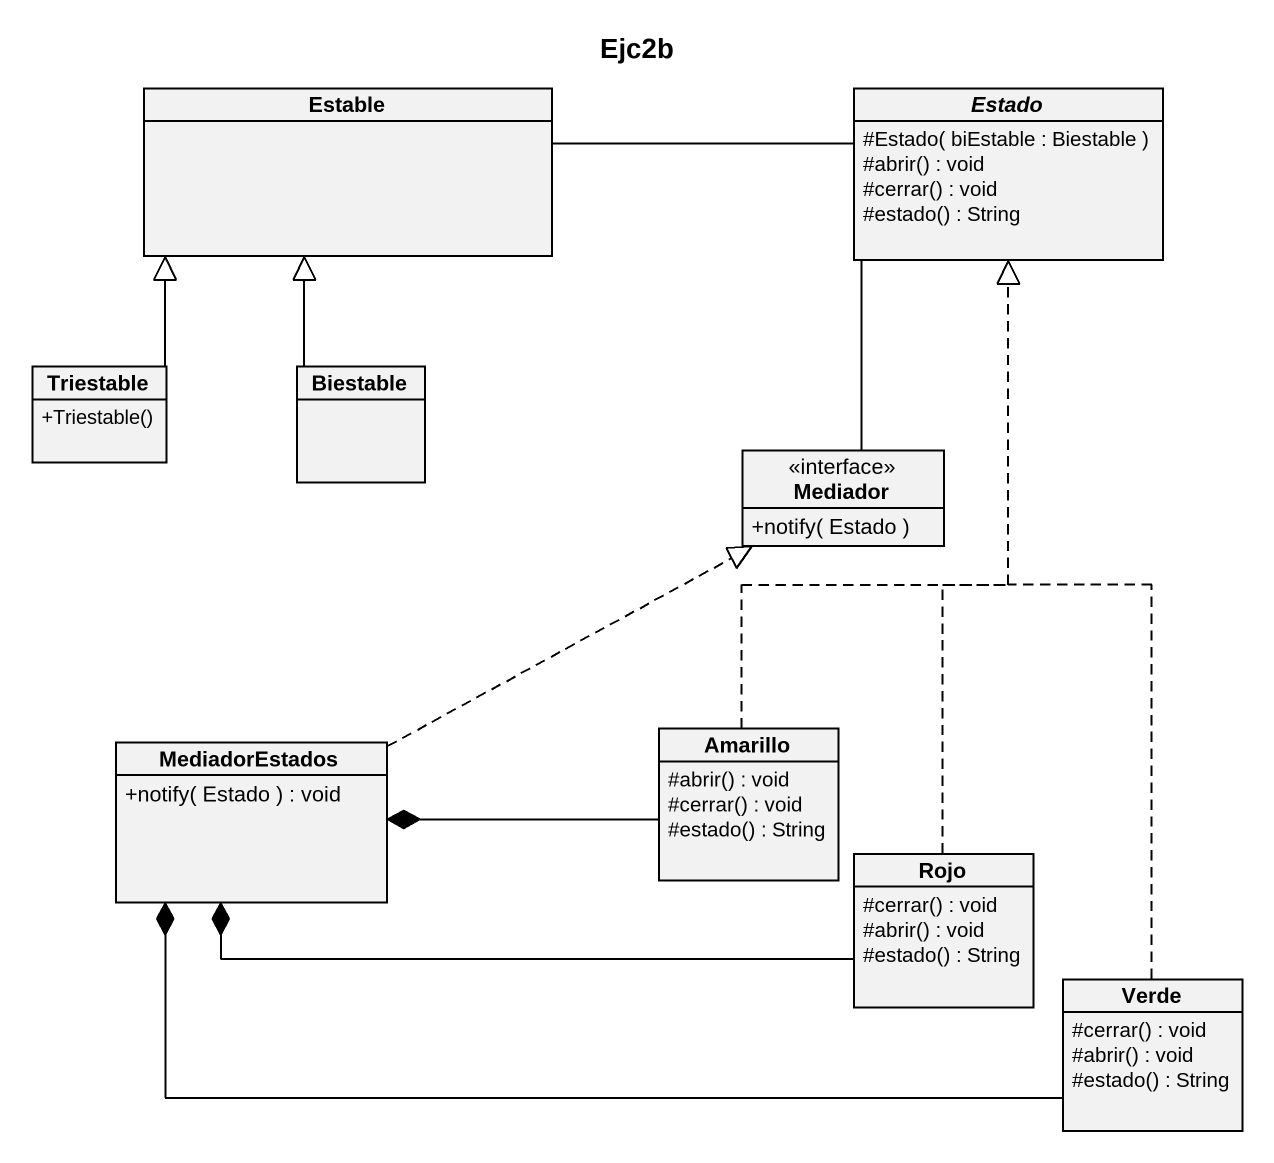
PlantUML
@startuml
title Ejc2b
hide circle
hide empty members
skinparam classAttributeIconSize 0
class Estable
abstract class Estado {
  #Estado( biEstable : Biestable )
  #abrir() : void
  #cerrar() : void
  #estado() : String
}
class Triestable {
  +Triestable()
}
class Biestable
interface Mediador {
  +notify( Estado )
}
class MediadorEstados {
  +notify( Estado ) : void
}
class Amarillo {
  #abrir() : void
  #cerrar() : void
  #estado() : String
}
class Rojo {
  #cerrar() : void
  #abrir() : void
  #estado() : String
}
class Verde {
  #cerrar() : void
  #abrir() : void
  #estado() : String
}
Estable -right- Estado
Estado -- Mediador
Triestable -up-|> Estable
Biestable -up-|> Estable
MediadorEstados .right.|> Mediador
MediadorEstados *-right- Amarillo
MediadorEstados *-right- Rojo
MediadorEstados *-right- Verde
Amarillo .up.|> Estado
Rojo .up.|> Estado
Verde .up.|> Estado
@enduml
